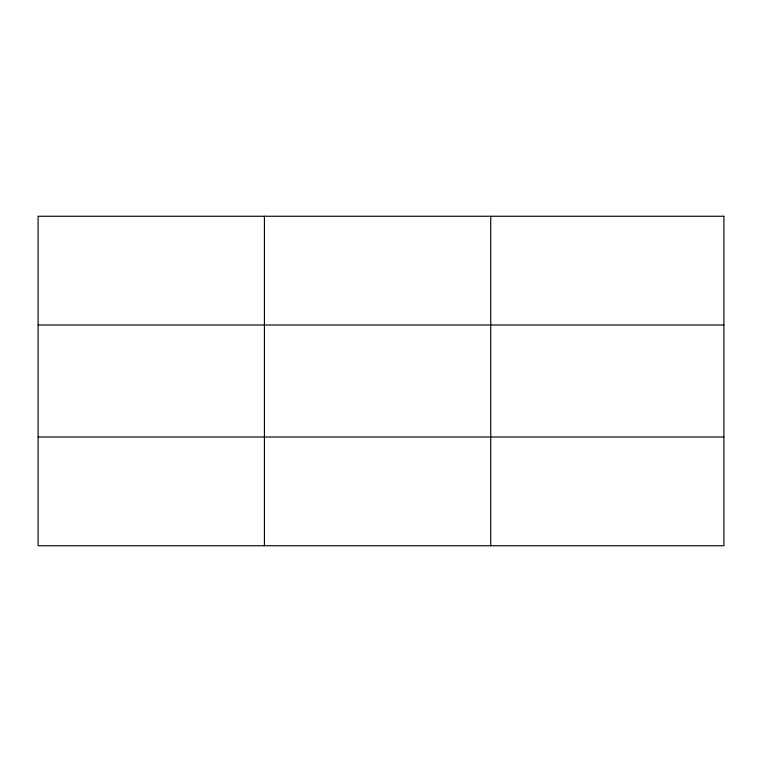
<?xml version="1.0" encoding="UTF-8"?>
<svg xmlns="http://www.w3.org/2000/svg" width="762" height="762" viewBox="0 0 762 762"><rect width="100%" height="100%" fill="white"/><g stroke="black" fill="none" stroke-linecap="round" stroke-linejoin="round"><path stroke-width="1.14" d="M264.414 545.744L264.414 216.256M490.728 545.744L490.728 216.256M38.1 324.983L723.9 324.983M38.1 437.017L723.9 437.017M723.9 216.256L723.9 545.744L38.1 545.744L38.1 216.256L723.9 216.256"/></g></svg>
